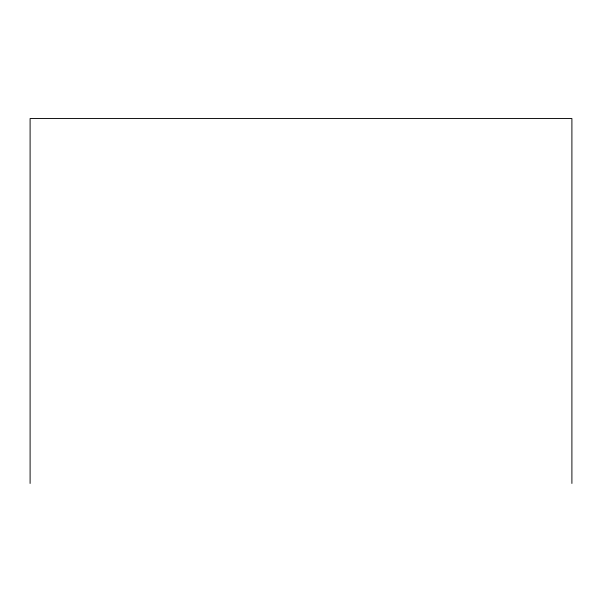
<?xml version="1.0" encoding="UTF-8"?>
<svg xmlns="http://www.w3.org/2000/svg" width="602" height="602" viewBox="0 0 602 602"><rect width="100%" height="100%" fill="white"/><g stroke="black" fill="none" stroke-linecap="round" stroke-linejoin="round"><path stroke-width="0.9" d="M571.9 483.459L571.9 118.541L30.1 118.541L30.1 483.459"/></g></svg>
